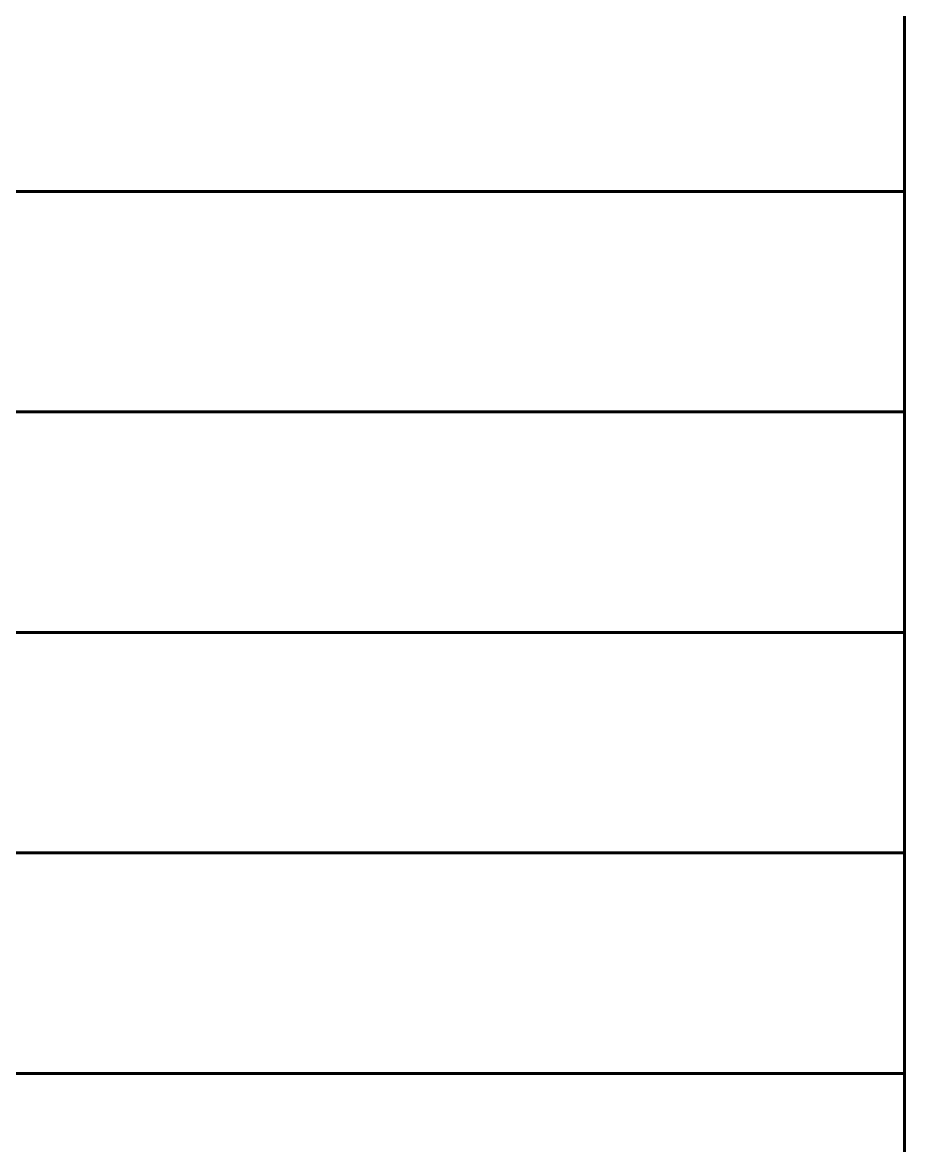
# Model space of a CAD drawing. Extents: x 0 to 297, y 0 to 292.
# Drawn here: x 180.866 to 182.866, y 101.122 to 103.668 of the extents above; entities that cross this region are included whole.
import ezdxf

# ---------------------------------------------------------------- set-up
doc = ezdxf.new("R2010")
doc.units = 0
doc.header["$MEASUREMENT"] = 0
doc.linetypes.add('K5LT_BASIC', pattern=[0])
doc.layers.add('Системный слой', color=7, linetype='Continuous')

# ---------------------------------------------------------------- blocks, each defined once
blk = doc.blocks.new('*U')
at = {"layer": 'Системный слой', "linetype": 'K5LT_BASIC', "lineweight": 60}
for p, q in [((178.8664, 103.2852), (182.8664, 103.2852)), ((182.8664, 103.2852), (182.8664, 102.7852)), ((178.8664, 102.7852), (182.8664, 102.7852)), ((182.8664, 102.7852), (178.8664, 102.7852)), ((182.8664, 102.7852), (182.8664, 102.2852)), ((178.8664, 102.2852), (182.8664, 102.2852)), ((182.8664, 102.2852), (178.8664, 102.2852)), ((182.8664, 102.2852), (182.8664, 101.7852)), ((178.8664, 101.7852), (182.8664, 101.7852)), ((182.8664, 101.7852), (178.8664, 101.7852)), ((182.8664, 101.7852), (182.8664, 101.2852)), ((178.8664, 101.2852), (182.8664, 101.2852)), ((182.8664, 101.2852), (178.8664, 101.2852)), ((182.8664, 101.2852), (182.8664, 100.7852))]:
    blk.add_line(p, q, dxfattribs=at)

msp = doc.modelspace()

# ---------------------------------------------------------------- linework, layer by layer
at = {"layer": 'Системный слой', "linetype": 'K5LT_BASIC', "lineweight": 60}
for p, q in [((182.8664, 93.7852), (182.8664, 107.7855)), ((178.8664, 102.7852), (181.8664, 102.7852)), ((178.8664, 102.7852), (182.8664, 102.7852)), ((178.8664, 102.2852), (181.8664, 102.2852)), ((178.8664, 102.2852), (182.8664, 102.2852)), ((178.8664, 101.7852), (181.8664, 101.7852)), ((178.8664, 101.7852), (182.8664, 101.7852)), ((178.8664, 101.2852), (181.8664, 101.2852)), ((178.8664, 101.2852), (182.8664, 101.2852))]:
    msp.add_line(p, q, dxfattribs=at)

# ---------------------------------------------------------------- block references
at = {"layer": 'Системный слой'}
msp.add_blockref('*U', (0, 0), dxfattribs=at)
msp.add_blockref('*U', (0, 0), dxfattribs=at)
msp.add_blockref('*U', (0, 0), dxfattribs=at)
msp.add_blockref('*U', (0, 0), dxfattribs=at)
msp.add_blockref('*U', (0, 0), dxfattribs=at)
msp.add_blockref('*U', (0, 0), dxfattribs=at)
msp.add_blockref('*U', (0, 0), dxfattribs=at)
msp.add_blockref('*U', (0, 0), dxfattribs=at)
msp.add_blockref('*U', (0, 0), dxfattribs=at)
msp.add_blockref('*U', (0, 0), dxfattribs=at)
msp.add_blockref('*U', (0, 0), dxfattribs=at)
msp.add_blockref('*U', (0, 0), dxfattribs=at)
msp.add_blockref('*U', (0, 0), dxfattribs=at)
msp.add_blockref('*U', (0, 0), dxfattribs=at)
msp.add_blockref('*U', (0, 0), dxfattribs=at)
msp.add_blockref('*U', (0, 0), dxfattribs=at)
msp.add_blockref('*U', (0, 0), dxfattribs=at)
msp.add_blockref('*U', (0, 0), dxfattribs=at)
msp.add_blockref('*U', (0, 0), dxfattribs=at)
msp.add_blockref('*U', (0, 0), dxfattribs=at)
msp.add_blockref('*U', (0, 0), dxfattribs=at)
msp.add_blockref('*U', (0, 0), dxfattribs=at)
msp.add_blockref('*U', (0, 0), dxfattribs=at)
msp.add_blockref('*U', (0, 0), dxfattribs=at)
msp.add_blockref('*U', (0, 0), dxfattribs=at)
msp.add_blockref('*U', (0, 0), dxfattribs=at)
msp.add_blockref('*U', (0, 0), dxfattribs=at)
msp.add_blockref('*U', (0, 0), dxfattribs=at)
msp.add_blockref('*U', (0, 0), dxfattribs=at)
msp.add_blockref('*U', (0, 0), dxfattribs=at)
msp.add_blockref('*U', (0, 0), dxfattribs=at)
msp.add_blockref('*U', (0, 0), dxfattribs=at)
msp.add_blockref('*U', (0, 0), dxfattribs=at)
msp.add_blockref('*U', (0, 0), dxfattribs=at)
msp.add_blockref('*U', (0, 0), dxfattribs=at)
msp.add_blockref('*U', (0, 0), dxfattribs=at)
msp.add_blockref('*U', (0, 0), dxfattribs=at)
msp.add_blockref('*U', (0, 0), dxfattribs=at)
msp.add_blockref('*U', (0, 0), dxfattribs=at)
msp.add_blockref('*U', (0, 0), dxfattribs=at)
msp.add_blockref('*U', (0, 0), dxfattribs=at)
msp.add_blockref('*U', (0, 0), dxfattribs=at)
msp.add_blockref('*U', (0, 0), dxfattribs=at)
msp.add_blockref('*U', (0, 0), dxfattribs=at)
msp.add_blockref('*U', (0, 0), dxfattribs=at)
msp.add_blockref('*U', (0, 0), dxfattribs=at)
msp.add_blockref('*U', (0, 0), dxfattribs=at)
msp.add_blockref('*U', (0, 0), dxfattribs=at)
msp.add_blockref('*U', (0, 0), dxfattribs=at)
msp.add_blockref('*U', (0, 0), dxfattribs=at)
msp.add_blockref('*U', (0, 0), dxfattribs=at)
msp.add_blockref('*U', (0, 0), dxfattribs=at)
msp.add_blockref('*U', (0, 0), dxfattribs=at)
msp.add_blockref('*U', (0, 0), dxfattribs=at)
msp.add_blockref('*U', (0, 0), dxfattribs=at)
msp.add_blockref('*U', (0, 0), dxfattribs=at)
msp.add_blockref('*U', (0, 0), dxfattribs=at)
msp.add_blockref('*U', (0, 0), dxfattribs=at)
msp.add_blockref('*U', (0, 0), dxfattribs=at)
msp.add_blockref('*U', (0, 0), dxfattribs=at)
msp.add_blockref('*U', (0, 0), dxfattribs=at)
msp.add_blockref('*U', (0, 0), dxfattribs=at)
msp.add_blockref('*U', (0, 0), dxfattribs=at)
msp.add_blockref('*U', (0, 0), dxfattribs=at)
msp.add_blockref('*U', (0, 0), dxfattribs=at)
msp.add_blockref('*U', (0, 0), dxfattribs=at)
msp.add_blockref('*U', (0, 0), dxfattribs=at)
msp.add_blockref('*U', (0, 0), dxfattribs=at)
msp.add_blockref('*U', (0, 0), dxfattribs=at)
msp.add_blockref('*U', (0, 0), dxfattribs=at)
msp.add_blockref('*U', (0, 0), dxfattribs=at)
msp.add_blockref('*U', (0, 0), dxfattribs=at)
msp.add_blockref('*U', (0, 0), dxfattribs=at)
msp.add_blockref('*U', (0, 0), dxfattribs=at)
msp.add_blockref('*U', (0, 0), dxfattribs=at)
msp.add_blockref('*U', (0, 0), dxfattribs=at)
msp.add_blockref('*U', (0, 0), dxfattribs=at)
msp.add_blockref('*U', (0, 0), dxfattribs=at)
msp.add_blockref('*U', (0, 0), dxfattribs=at)
msp.add_blockref('*U', (0, 0), dxfattribs=at)
msp.add_blockref('*U', (0, 0), dxfattribs=at)
msp.add_blockref('*U', (0, 0), dxfattribs=at)
msp.add_blockref('*U', (0, 0), dxfattribs=at)
msp.add_blockref('*U', (0, 0), dxfattribs=at)
msp.add_blockref('*U', (0, 0), dxfattribs=at)
msp.add_blockref('*U', (0, 0), dxfattribs=at)
msp.add_blockref('*U', (0, 0), dxfattribs=at)
msp.add_blockref('*U', (0, 0), dxfattribs=at)
msp.add_blockref('*U', (0, 0), dxfattribs=at)
msp.add_blockref('*U', (0, 0), dxfattribs=at)
msp.add_blockref('*U', (0, 0), dxfattribs=at)
msp.add_blockref('*U', (0, 0), dxfattribs=at)
msp.add_blockref('*U', (0, 0), dxfattribs=at)
msp.add_blockref('*U', (0, 0), dxfattribs=at)
msp.add_blockref('*U', (0, 0), dxfattribs=at)
msp.add_blockref('*U', (0, 0), dxfattribs=at)
msp.add_blockref('*U', (0, 0), dxfattribs=at)
msp.add_blockref('*U', (0, 0), dxfattribs=at)
msp.add_blockref('*U', (0, 0), dxfattribs=at)
msp.add_blockref('*U', (0, 0), dxfattribs=at)
msp.add_blockref('*U', (0, 0), dxfattribs=at)
msp.add_blockref('*U', (0, 0), dxfattribs=at)
msp.add_blockref('*U', (0, 0), dxfattribs=at)
msp.add_blockref('*U', (0, 0), dxfattribs=at)
msp.add_blockref('*U', (0, 0), dxfattribs=at)
msp.add_blockref('*U', (0, 0), dxfattribs=at)
msp.add_blockref('*U', (0, 0), dxfattribs=at)
msp.add_blockref('*U', (0, 0), dxfattribs=at)
msp.add_blockref('*U', (0, 0), dxfattribs=at)
msp.add_blockref('*U', (0, 0), dxfattribs=at)
msp.add_blockref('*U', (0, 0), dxfattribs=at)
msp.add_blockref('*U', (0, 0), dxfattribs=at)
msp.add_blockref('*U', (0, 0), dxfattribs=at)
msp.add_blockref('*U', (0, 0), dxfattribs=at)
msp.add_blockref('*U', (0, 0), dxfattribs=at)
msp.add_blockref('*U', (0, 0), dxfattribs=at)
msp.add_blockref('*U', (0, 0), dxfattribs=at)
msp.add_blockref('*U', (0, 0), dxfattribs=at)
msp.add_blockref('*U', (0, 0), dxfattribs=at)
msp.add_blockref('*U', (0, 0), dxfattribs=at)
msp.add_blockref('*U', (0, 0), dxfattribs=at)
msp.add_blockref('*U', (0, 0), dxfattribs=at)
msp.add_blockref('*U', (0, 0), dxfattribs=at)
msp.add_blockref('*U', (0, 0), dxfattribs=at)
msp.add_blockref('*U', (0, 0), dxfattribs=at)
msp.add_blockref('*U', (0, 0), dxfattribs=at)
msp.add_blockref('*U', (0, 0), dxfattribs=at)
msp.add_blockref('*U', (0, 0), dxfattribs=at)
msp.add_blockref('*U', (0, 0), dxfattribs=at)
msp.add_blockref('*U', (0, 0), dxfattribs=at)
msp.add_blockref('*U', (0, 0), dxfattribs=at)
msp.add_blockref('*U', (0, 0), dxfattribs=at)
msp.add_blockref('*U', (0, 0), dxfattribs=at)
msp.add_blockref('*U', (0, 0), dxfattribs=at)
msp.add_blockref('*U', (0, 0), dxfattribs=at)
msp.add_blockref('*U', (0, 0), dxfattribs=at)
msp.add_blockref('*U', (0, 0), dxfattribs=at)
msp.add_blockref('*U', (0, 0), dxfattribs=at)
msp.add_blockref('*U', (0, 0), dxfattribs=at)
msp.add_blockref('*U', (0, 0), dxfattribs=at)
msp.add_blockref('*U', (0, 0), dxfattribs=at)
msp.add_blockref('*U', (0, 0), dxfattribs=at)
msp.add_blockref('*U', (0, 0), dxfattribs=at)
msp.add_blockref('*U', (0, 0), dxfattribs=at)
msp.add_blockref('*U', (0, 0), dxfattribs=at)
msp.add_blockref('*U', (0, 0), dxfattribs=at)
msp.add_blockref('*U', (0, 0), dxfattribs=at)
msp.add_blockref('*U', (0, 0), dxfattribs=at)
msp.add_blockref('*U', (0, 0), dxfattribs=at)
msp.add_blockref('*U', (0, 0), dxfattribs=at)
msp.add_blockref('*U', (0, 0), dxfattribs=at)
msp.add_blockref('*U', (0, 0), dxfattribs=at)
msp.add_blockref('*U', (0, 0), dxfattribs=at)
msp.add_blockref('*U', (0, 0), dxfattribs=at)
msp.add_blockref('*U', (0, 0), dxfattribs=at)
msp.add_blockref('*U', (0, 0), dxfattribs=at)
msp.add_blockref('*U', (0, 0), dxfattribs=at)
msp.add_blockref('*U', (0, 0), dxfattribs=at)
msp.add_blockref('*U', (0, 0), dxfattribs=at)
msp.add_blockref('*U', (0, 0), dxfattribs=at)
msp.add_blockref('*U', (0, 0), dxfattribs=at)
msp.add_blockref('*U', (0, 0), dxfattribs=at)
msp.add_blockref('*U', (0, 0), dxfattribs=at)
msp.add_blockref('*U', (0, 0), dxfattribs=at)
msp.add_blockref('*U', (0, 0), dxfattribs=at)
msp.add_blockref('*U', (0, 0), dxfattribs=at)
msp.add_blockref('*U', (0, 0), dxfattribs=at)
msp.add_blockref('*U', (0, 0), dxfattribs=at)
msp.add_blockref('*U', (0, 0), dxfattribs=at)
msp.add_blockref('*U', (0, 0), dxfattribs=at)
msp.add_blockref('*U', (0, 0), dxfattribs=at)
msp.add_blockref('*U', (0, 0), dxfattribs=at)
msp.add_blockref('*U', (0, 0), dxfattribs=at)
msp.add_blockref('*U', (0, 0), dxfattribs=at)
msp.add_blockref('*U', (0, 0), dxfattribs=at)
msp.add_blockref('*U', (0, 0), dxfattribs=at)
msp.add_blockref('*U', (0, 0), dxfattribs=at)
msp.add_blockref('*U', (0, 0), dxfattribs=at)
msp.add_blockref('*U', (0, 0), dxfattribs=at)
msp.add_blockref('*U', (0, 0), dxfattribs=at)
msp.add_blockref('*U', (0, 0), dxfattribs=at)
msp.add_blockref('*U', (0, 0), dxfattribs=at)
msp.add_blockref('*U', (0, 0), dxfattribs=at)
msp.add_blockref('*U', (0, 0), dxfattribs=at)
msp.add_blockref('*U', (0, 0), dxfattribs=at)
msp.add_blockref('*U', (0, 0), dxfattribs=at)
msp.add_blockref('*U', (0, 0), dxfattribs=at)
msp.add_blockref('*U', (0, 0), dxfattribs=at)
msp.add_blockref('*U', (0, 0), dxfattribs=at)
msp.add_blockref('*U', (0, 0), dxfattribs=at)
msp.add_blockref('*U', (0, 0), dxfattribs=at)
msp.add_blockref('*U', (0, 0), dxfattribs=at)
msp.add_blockref('*U', (0, 0), dxfattribs=at)
msp.add_blockref('*U', (0, 0), dxfattribs=at)
msp.add_blockref('*U', (0, 0), dxfattribs=at)
msp.add_blockref('*U', (0, 0), dxfattribs=at)
msp.add_blockref('*U', (0, 0), dxfattribs=at)
msp.add_blockref('*U', (0, 0), dxfattribs=at)
msp.add_blockref('*U', (0, 0), dxfattribs=at)
msp.add_blockref('*U', (0, 0), dxfattribs=at)
msp.add_blockref('*U', (0, 0), dxfattribs=at)
msp.add_blockref('*U', (0, 0), dxfattribs=at)
msp.add_blockref('*U', (0, 0), dxfattribs=at)
msp.add_blockref('*U', (0, 0), dxfattribs=at)
msp.add_blockref('*U', (0, 0), dxfattribs=at)
msp.add_blockref('*U', (0, 0), dxfattribs=at)
msp.add_blockref('*U', (0, 0), dxfattribs=at)
msp.add_blockref('*U', (0, 0), dxfattribs=at)
msp.add_blockref('*U', (0, 0), dxfattribs=at)
msp.add_blockref('*U', (0, 0), dxfattribs=at)
msp.add_blockref('*U', (0, 0), dxfattribs=at)
msp.add_blockref('*U', (0, 0), dxfattribs=at)
msp.add_blockref('*U', (0, 0), dxfattribs=at)
msp.add_blockref('*U', (0, 0), dxfattribs=at)
msp.add_blockref('*U', (0, 0), dxfattribs=at)
msp.add_blockref('*U', (0, 0), dxfattribs=at)
msp.add_blockref('*U', (0, 0), dxfattribs=at)
msp.add_blockref('*U', (0, 0), dxfattribs=at)
msp.add_blockref('*U', (0, 0), dxfattribs=at)
msp.add_blockref('*U', (0, 0), dxfattribs=at)
msp.add_blockref('*U', (0, 0), dxfattribs=at)
msp.add_blockref('*U', (0, 0), dxfattribs=at)
msp.add_blockref('*U', (0, 0), dxfattribs=at)
msp.add_blockref('*U', (0, 0), dxfattribs=at)
msp.add_blockref('*U', (0, 0), dxfattribs=at)
msp.add_blockref('*U', (0, 0), dxfattribs=at)
msp.add_blockref('*U', (0, 0), dxfattribs=at)
msp.add_blockref('*U', (0, 0), dxfattribs=at)
msp.add_blockref('*U', (0, 0), dxfattribs=at)
msp.add_blockref('*U', (0, 0), dxfattribs=at)
msp.add_blockref('*U', (0, 0), dxfattribs=at)
msp.add_blockref('*U', (0, 0), dxfattribs=at)
msp.add_blockref('*U', (0, 0), dxfattribs=at)
msp.add_blockref('*U', (0, 0), dxfattribs=at)
msp.add_blockref('*U', (0, 0), dxfattribs=at)
msp.add_blockref('*U', (0, 0), dxfattribs=at)
msp.add_blockref('*U', (0, 0), dxfattribs=at)
msp.add_blockref('*U', (0, 0), dxfattribs=at)
msp.add_blockref('*U', (0, 0), dxfattribs=at)
msp.add_blockref('*U', (0, 0), dxfattribs=at)
msp.add_blockref('*U', (0, 0), dxfattribs=at)
msp.add_blockref('*U', (0, 0), dxfattribs=at)
msp.add_blockref('*U', (0, 0), dxfattribs=at)
msp.add_blockref('*U', (0, 0), dxfattribs=at)
msp.add_blockref('*U', (0, 0), dxfattribs=at)
msp.add_blockref('*U', (0, 0), dxfattribs=at)
msp.add_blockref('*U', (0, 0), dxfattribs=at)
msp.add_blockref('*U', (0, 0), dxfattribs=at)
msp.add_blockref('*U', (0, 0), dxfattribs=at)
msp.add_blockref('*U', (0, 0), dxfattribs=at)
msp.add_blockref('*U', (0, 0), dxfattribs=at)
msp.add_blockref('*U', (0, 0), dxfattribs=at)
msp.add_blockref('*U', (0, 0), dxfattribs=at)
msp.add_blockref('*U', (0, 0), dxfattribs=at)
msp.add_blockref('*U', (0, 0), dxfattribs=at)
msp.add_blockref('*U', (0, 0), dxfattribs=at)
msp.add_blockref('*U', (0, 0), dxfattribs=at)
msp.add_blockref('*U', (0, 0), dxfattribs=at)
msp.add_blockref('*U', (0, 0), dxfattribs=at)
msp.add_blockref('*U', (0, 0), dxfattribs=at)
msp.add_blockref('*U', (0, 0), dxfattribs=at)
msp.add_blockref('*U', (0, 0), dxfattribs=at)
msp.add_blockref('*U', (0, 0), dxfattribs=at)
msp.add_blockref('*U', (0, 0), dxfattribs=at)
msp.add_blockref('*U', (0, 0), dxfattribs=at)
msp.add_blockref('*U', (0, 0), dxfattribs=at)
msp.add_blockref('*U', (0, 0), dxfattribs=at)
msp.add_blockref('*U', (0, 0), dxfattribs=at)
msp.add_blockref('*U', (0, 0), dxfattribs=at)
msp.add_blockref('*U', (0, 0), dxfattribs=at)
msp.add_blockref('*U', (0, 0), dxfattribs=at)
msp.add_blockref('*U', (0, 0), dxfattribs=at)
msp.add_blockref('*U', (0, 0), dxfattribs=at)
msp.add_blockref('*U', (0, 0), dxfattribs=at)
msp.add_blockref('*U', (0, 0), dxfattribs=at)
msp.add_blockref('*U', (0, 0), dxfattribs=at)
msp.add_blockref('*U', (0, 0), dxfattribs=at)
msp.add_blockref('*U', (0, 0), dxfattribs=at)
msp.add_blockref('*U', (0, 0), dxfattribs=at)
msp.add_blockref('*U', (0, 0), dxfattribs=at)
msp.add_blockref('*U', (0, 0), dxfattribs=at)
msp.add_blockref('*U', (0, 0), dxfattribs=at)
msp.add_blockref('*U', (0, 0), dxfattribs=at)
msp.add_blockref('*U', (0, 0), dxfattribs=at)
msp.add_blockref('*U', (0, 0), dxfattribs=at)
msp.add_blockref('*U', (0, 0), dxfattribs=at)
msp.add_blockref('*U', (0, 0), dxfattribs=at)
msp.add_blockref('*U', (0, 0), dxfattribs=at)
msp.add_blockref('*U', (0, 0), dxfattribs=at)
msp.add_blockref('*U', (0, 0), dxfattribs=at)
msp.add_blockref('*U', (0, 0), dxfattribs=at)
msp.add_blockref('*U', (0, 0), dxfattribs=at)
msp.add_blockref('*U', (0, 0), dxfattribs=at)
msp.add_blockref('*U', (0, 0), dxfattribs=at)
msp.add_blockref('*U', (0, 0), dxfattribs=at)
msp.add_blockref('*U', (0, 0), dxfattribs=at)
msp.add_blockref('*U', (0, 0), dxfattribs=at)
msp.add_blockref('*U', (0, 0), dxfattribs=at)
msp.add_blockref('*U', (0, 0), dxfattribs=at)
msp.add_blockref('*U', (0, 0), dxfattribs=at)
msp.add_blockref('*U', (0, 0), dxfattribs=at)
msp.add_blockref('*U', (0, 0), dxfattribs=at)
msp.add_blockref('*U', (0, 0), dxfattribs=at)
msp.add_blockref('*U', (0, 0), dxfattribs=at)
msp.add_blockref('*U', (0, 0), dxfattribs=at)
msp.add_blockref('*U', (0, 0), dxfattribs=at)
msp.add_blockref('*U', (0, 0), dxfattribs=at)
msp.add_blockref('*U', (0, 0), dxfattribs=at)
msp.add_blockref('*U', (0, 0), dxfattribs=at)
msp.add_blockref('*U', (0, 0), dxfattribs=at)
msp.add_blockref('*U', (0, 0), dxfattribs=at)
msp.add_blockref('*U', (0, 0), dxfattribs=at)
msp.add_blockref('*U', (0, 0), dxfattribs=at)
msp.add_blockref('*U', (0, 0), dxfattribs=at)
msp.add_blockref('*U', (0, 0), dxfattribs=at)
msp.add_blockref('*U', (0, 0), dxfattribs=at)
msp.add_blockref('*U', (0, 0), dxfattribs=at)
msp.add_blockref('*U', (0, 0), dxfattribs=at)
msp.add_blockref('*U', (0, 0), dxfattribs=at)
msp.add_blockref('*U', (0, 0), dxfattribs=at)
msp.add_blockref('*U', (0, 0), dxfattribs=at)
msp.add_blockref('*U', (0, 0), dxfattribs=at)
msp.add_blockref('*U', (0, 0), dxfattribs=at)
msp.add_blockref('*U', (0, 0), dxfattribs=at)
msp.add_blockref('*U', (0, 0), dxfattribs=at)
msp.add_blockref('*U', (0, 0), dxfattribs=at)
msp.add_blockref('*U', (0, 0), dxfattribs=at)
msp.add_blockref('*U', (0, 0), dxfattribs=at)
msp.add_blockref('*U', (0, 0), dxfattribs=at)
msp.add_blockref('*U', (0, 0), dxfattribs=at)
msp.add_blockref('*U', (0, 0), dxfattribs=at)
msp.add_blockref('*U', (0, 0), dxfattribs=at)
msp.add_blockref('*U', (0, 0), dxfattribs=at)
msp.add_blockref('*U', (0, 0), dxfattribs=at)
msp.add_blockref('*U', (0, 0), dxfattribs=at)
msp.add_blockref('*U', (0, 0), dxfattribs=at)
msp.add_blockref('*U', (0, 0), dxfattribs=at)
msp.add_blockref('*U', (0, 0), dxfattribs=at)
msp.add_blockref('*U', (0, 0), dxfattribs=at)
msp.add_blockref('*U', (0, 0), dxfattribs=at)
msp.add_blockref('*U', (0, 0), dxfattribs=at)
msp.add_blockref('*U', (0, 0), dxfattribs=at)
msp.add_blockref('*U', (0, 0), dxfattribs=at)
msp.add_blockref('*U', (0, 0), dxfattribs=at)
msp.add_blockref('*U', (0, 0), dxfattribs=at)
msp.add_blockref('*U', (0, 0), dxfattribs=at)
msp.add_blockref('*U', (0, 0), dxfattribs=at)
msp.add_blockref('*U', (0, 0), dxfattribs=at)
msp.add_blockref('*U', (0, 0), dxfattribs=at)
msp.add_blockref('*U', (0, 0), dxfattribs=at)
msp.add_blockref('*U', (0, 0), dxfattribs=at)
msp.add_blockref('*U', (0, 0), dxfattribs=at)
msp.add_blockref('*U', (0, 0), dxfattribs=at)
msp.add_blockref('*U', (0, 0), dxfattribs=at)
msp.add_blockref('*U', (0, 0), dxfattribs=at)
msp.add_blockref('*U', (0, 0), dxfattribs=at)
msp.add_blockref('*U', (0, 0), dxfattribs=at)
msp.add_blockref('*U', (0, 0), dxfattribs=at)
msp.add_blockref('*U', (0, 0), dxfattribs=at)
msp.add_blockref('*U', (0, 0), dxfattribs=at)
msp.add_blockref('*U', (0, 0), dxfattribs=at)
msp.add_blockref('*U', (0, 0), dxfattribs=at)
msp.add_blockref('*U', (0, 0), dxfattribs=at)
msp.add_blockref('*U', (0, 0), dxfattribs=at)
msp.add_blockref('*U', (0, 0), dxfattribs=at)
msp.add_blockref('*U', (0, 0), dxfattribs=at)
msp.add_blockref('*U', (0, 0), dxfattribs=at)
msp.add_blockref('*U', (0, 0), dxfattribs=at)
msp.add_blockref('*U', (0, 0), dxfattribs=at)
msp.add_blockref('*U', (0, 0), dxfattribs=at)
msp.add_blockref('*U', (0, 0), dxfattribs=at)
msp.add_blockref('*U', (0, 0), dxfattribs=at)
msp.add_blockref('*U', (0, 0), dxfattribs=at)
msp.add_blockref('*U', (0, 0), dxfattribs=at)
msp.add_blockref('*U', (0, 0), dxfattribs=at)
msp.add_blockref('*U', (0, 0), dxfattribs=at)
msp.add_blockref('*U', (0, 0), dxfattribs=at)
msp.add_blockref('*U', (0, 0), dxfattribs=at)
msp.add_blockref('*U', (0, 0), dxfattribs=at)
msp.add_blockref('*U', (0, 0), dxfattribs=at)
msp.add_blockref('*U', (0, 0), dxfattribs=at)
msp.add_blockref('*U', (0, 0), dxfattribs=at)
msp.add_blockref('*U', (0, 0), dxfattribs=at)
msp.add_blockref('*U', (0, 0), dxfattribs=at)
msp.add_blockref('*U', (0, 0), dxfattribs=at)
msp.add_blockref('*U', (0, 0), dxfattribs=at)
msp.add_blockref('*U', (0, 0), dxfattribs=at)
msp.add_blockref('*U', (0, 0), dxfattribs=at)
msp.add_blockref('*U', (0, 0), dxfattribs=at)
msp.add_blockref('*U', (0, 0), dxfattribs=at)
msp.add_blockref('*U', (0, 0), dxfattribs=at)
msp.add_blockref('*U', (0, 0), dxfattribs=at)
msp.add_blockref('*U', (0, 0), dxfattribs=at)
msp.add_blockref('*U', (0, 0), dxfattribs=at)
msp.add_blockref('*U', (0, 0), dxfattribs=at)
msp.add_blockref('*U', (0, 0), dxfattribs=at)
msp.add_blockref('*U', (0, 0), dxfattribs=at)
msp.add_blockref('*U', (0, 0), dxfattribs=at)
msp.add_blockref('*U', (0, 0), dxfattribs=at)
msp.add_blockref('*U', (0, 0), dxfattribs=at)
msp.add_blockref('*U', (0, 0), dxfattribs=at)
msp.add_blockref('*U', (0, 0), dxfattribs=at)
msp.add_blockref('*U', (0, 0), dxfattribs=at)
msp.add_blockref('*U', (0, 0), dxfattribs=at)
msp.add_blockref('*U', (0, 0), dxfattribs=at)
msp.add_blockref('*U', (0, 0), dxfattribs=at)
msp.add_blockref('*U', (0, 0), dxfattribs=at)
msp.add_blockref('*U', (0, 0), dxfattribs=at)
msp.add_blockref('*U', (0, 0), dxfattribs=at)
msp.add_blockref('*U', (0, 0), dxfattribs=at)
msp.add_blockref('*U', (0, 0), dxfattribs=at)
msp.add_blockref('*U', (0, 0), dxfattribs=at)
msp.add_blockref('*U', (0, 0), dxfattribs=at)
msp.add_blockref('*U', (0, 0), dxfattribs=at)
msp.add_blockref('*U', (0, 0), dxfattribs=at)
msp.add_blockref('*U', (0, 0), dxfattribs=at)
msp.add_blockref('*U', (0, 0), dxfattribs=at)
msp.add_blockref('*U', (0, 0), dxfattribs=at)
msp.add_blockref('*U', (0, 0), dxfattribs=at)
msp.add_blockref('*U', (0, 0), dxfattribs=at)
msp.add_blockref('*U', (0, 0), dxfattribs=at)

doc.saveas('drawing.dxf')
